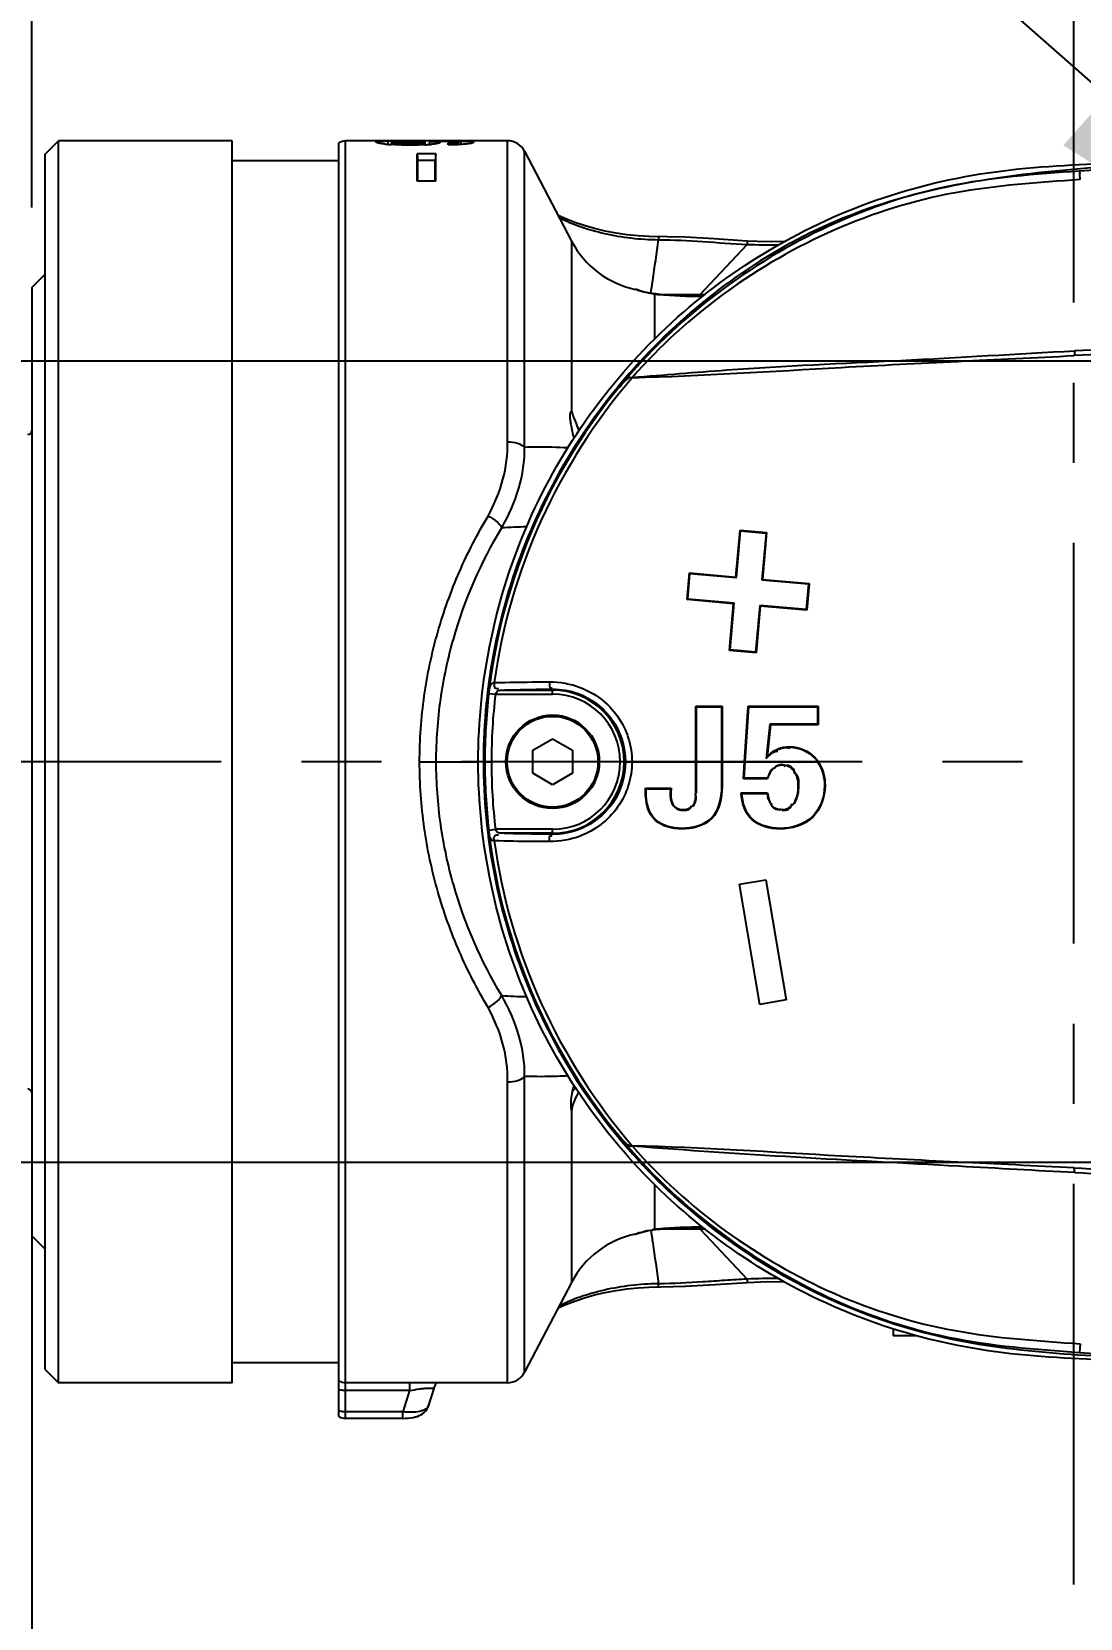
# Model space of a CAD drawing. Header units: millimetres. Extents: x 4086 to 8300, y 123 to 1549.
# Drawn here: x 6855.76 to 6875.39, y 824.2 to 853.9 of the extents above; entities that cross this region are included whole.
import ezdxf
from ezdxf import colors
from ezdxf.entities.mleader import LeaderData, LeaderLine
from ezdxf.math import Vec2, Vec3

# ---------------------------------------------------------------- set-up
doc = ezdxf.new("R2010")
doc.units = ezdxf.units.MM
doc.linetypes.add('CENTER', pattern=[0.6, 0.375, -0.075, 0.075, -0.075])
for name, color, linetype in [('中心线', 7, 'Continuous'), ('外形图', 7, 'Continuous'), ('多重引线', 7, 'Continuous'), ('尺寸标注', 7, 'Continuous')]:
    doc.layers.add(name, color=color, linetype=linetype)
doc.styles.add('思源黑', font='SourceHanSansCN-Normal.ttf')
doc.dimstyles.new('尺寸标注_1_4比例', dxfattribs={"dimtxt": 7, "dimasz": 6, "dimexe": 2, "dimexo": 1.5, "dimgap": 1, "dimtad": 1, "dimdec": 1, "dimlfac": 4, "dimdsep": 46, "dimtxsty": '思源黑', "dimcen": 0.09, "dimadec": 0, "dimazin": 0, "dimtp": 0.01, "dimtm": 0.01, "dimtfac": 1, "dimtdec": 1, "dimtofl": 0, "dimtmove": 0, "dimatfit": 3, "dimfxl": 1, "dimtolj": 1, "dimarcsym": 0})

# ---------------------------------------------------------------- blocks, each defined once
blk = doc.blocks.new('*D959')
at = {"layer": 'Defpoints', "color": 0}
for p in [(6855.764, 849.112), (6881.514, 847.737), (6855.764, 808.364)]:
    blk.add_point(p, dxfattribs=at)
at = {"layer": '尺寸标注', "color": 0, "lineweight": -2}
for p, q in [((6855.764, 847.612), (6855.764, 806.364)), ((6881.514, 846.237), (6881.514, 806.364)), ((6875.514, 808.364), (6861.764, 808.364))]:
    blk.add_line(p, q, dxfattribs=at)
at = {"layer": '尺寸标注', "color": 0}
for points in [[(6861.764, 809.364), (6861.764, 807.364), (6855.764, 808.364)], [(6875.514, 807.364), (6875.514, 809.364), (6881.514, 808.364)]]:
    blk.add_solid(points, dxfattribs=at)
at = {"layer": '尺寸标注', "color": 0, "insert": (6868.639, 812.993), "char_height": 7, "attachment_point": 5, "style": '思源黑'}
blk.add_mtext('\\A1;103', dxfattribs=at)
blk = doc.blocks.new('*D960')
at = {"layer": 'Defpoints', "color": 0}
for p in [(6875.264, 879.243), (6875.264, 856.332), (6855.764, 849.112)]:
    blk.add_point(p, dxfattribs=at)
at = {"layer": '尺寸标注', "color": 0, "lineweight": -2}
for p, q in [((6855.764, 850.612), (6855.764, 881.243)), ((6875.264, 857.832), (6875.264, 881.243)), ((6861.764, 879.243), (6869.264, 879.243))]:
    blk.add_line(p, q, dxfattribs=at)
at = {"layer": '尺寸标注', "color": 0}
for points in [[(6861.764, 880.243), (6861.764, 878.243), (6855.764, 879.243)], [(6869.264, 878.243), (6869.264, 880.243), (6875.264, 879.243)]]:
    blk.add_solid(points, dxfattribs=at)
at = {"layer": '尺寸标注', "color": 0, "insert": (6865.514, 883.858), "char_height": 7, "attachment_point": 5, "style": '思源黑'}
blk.add_mtext('\\A1;78', dxfattribs=at)
blk = doc.blocks.new('*D967')
at = {"layer": 'Defpoints', "color": 0}
for p in [(6881.514, 847.737), (6837.173, 832.737), (6881.514, 832.737)]:
    blk.add_point(p, dxfattribs=at)
at = {"layer": '尺寸标注', "color": 0, "lineweight": -2}
for p, q in [((6880.014, 847.737), (6835.173, 847.737)), ((6837.173, 841.737), (6837.173, 838.737)), ((6880.014, 832.737), (6835.173, 832.737))]:
    blk.add_line(p, q, dxfattribs=at)
at = {"layer": '尺寸标注', "color": 0}
for points in [[(6838.173, 841.737), (6836.173, 841.737), (6837.173, 847.737)], [(6836.173, 838.737), (6838.173, 838.737), (6837.173, 832.737)]]:
    blk.add_solid(points, dxfattribs=at)
at = {"layer": '尺寸标注', "color": 0, "insert": (6832.549, 840.237), "char_height": 7, "attachment_point": 5, "rotation": 90, "style": '思源黑'}
blk.add_mtext('\\A1;60', dxfattribs=at)
blk = doc.blocks.new('*D971')
at = {"layer": 'Defpoints', "color": 0}
for p in [(6855.764, 831.362), (6992.764, 628.928), (6855.764, 589.936)]:
    blk.add_point(p, dxfattribs=at)
at = {"layer": '尺寸标注', "color": 0, "lineweight": -2}
for p, q in [((6855.764, 829.862), (6855.764, 587.936)), ((6992.764, 627.428), (6992.764, 587.936)), ((6986.764, 589.936), (6861.764, 589.936))]:
    blk.add_line(p, q, dxfattribs=at)
at = {"layer": '尺寸标注', "color": 0}
for points in [[(6861.764, 590.936), (6861.764, 588.936), (6855.764, 589.936)], [(6986.764, 588.936), (6986.764, 590.936), (6992.764, 589.936)]]:
    blk.add_solid(points, dxfattribs=at)
at = {"layer": '尺寸标注', "color": 0, "insert": (6924.264, 594.551), "char_height": 7, "attachment_point": 5, "style": '思源黑'}
blk.add_mtext('\\A1;548', dxfattribs=at)

msp = doc.modelspace()

# ---------------------------------------------------------------- linework, layer by layer
at = {"layer": '中心线', "linetype": 'CENTER', "ltscale": 20}
for p, q in [((6875.264, 856.3319), (6875.264, 824.6808)), ((7003.311, 840.2368), (6847.114, 840.2368))]:
    msp.add_line(p, q, dxfattribs=at)
at = {"layer": '外形图'}
for p, q in [((6856.014, 851.6118), (6856.264, 851.8618)), ((6856.264, 828.6118), (6856.264, 851.8618)), ((6859.514, 851.8618), (6856.264, 851.8618)), ((6859.514, 828.6118), (6859.514, 851.8618)), ((6861.639, 827.9442), (6861.639, 851.8618)), ((6864.6698, 851.8618), (6861.639, 851.8618)), ((6862.2087, 851.8365), (6862.2088, 851.8368)), ((6862.4242, 851.8582), (6862.4275, 851.7952)), ((6862.4964, 851.8368), (6862.4923, 851.7904)), ((6863.0301, 851.8611), (6863.0301, 851.8464)), ((6863.1203, 851.836), (6863.1246, 851.7873)), ((6863.4018, 851.828), (6863.4018, 851.8277)), ((6863.4847, 851.8606), (6863.4844, 851.8488)), ((6863.7516, 851.835), (6863.7556, 851.7895)), ((6863.7989, 851.8577), (6863.7954, 851.7916)), ((6863.9765, 851.8505), (6863.9734, 851.8106)), ((6864.0331, 851.8338), (6864.033, 851.8334)), ((6864.6698, 846.228), (6864.6698, 851.8618)), ((6856.014, 828.8618), (6856.014, 851.6118)), ((6861.514, 827.9777), (6861.514, 851.824)), ((6862.5903, 851.8247), (6862.5883, 851.7853)), ((6862.8254, 851.8191), (6862.8254, 851.7804)), ((6862.979, 851.1039), (6862.979, 851.6158)), ((6863.329, 851.6158), (6862.979, 851.6158)), ((6862.979, 851.6158), (6862.99, 851.4912)), ((6863.0399, 851.8243), (6863.042, 851.7837)), ((6863.329, 851.6158), (6863.3181, 851.4912)), ((6863.329, 851.1039), (6863.329, 851.6158)), ((6863.5615, 851.7842), (6863.5615, 851.8214)), ((6863.5615, 851.8214), (6863.5647, 851.7845)), ((6863.7077, 851.8259), (6863.7099, 851.7875)), ((6864.9905, 846.1277), (6864.9905, 851.6675)), ((6864.9905, 851.6675), (6865.8685, 849.9845)), ((6861.514, 851.4868), (6859.514, 851.4868)), ((6862.99, 851.1039), (6862.99, 851.4912)), ((6863.3181, 851.4912), (6862.99, 851.4912)), ((6863.3181, 851.1039), (6863.3181, 851.4912)), ((6863.329, 851.1039), (6862.979, 851.1039)), ((6865.8685, 849.9845), (6865.8685, 846.7926)), ((6868.2741, 848.9868), (6869.1549, 849.9228)), ((6869.1571, 849.9835), (6869.1549, 849.9228)), ((6855.764, 849.1119), (6856.014, 849.3618)), ((6855.764, 849.1118), (6855.764, 831.3619)), ((6867.0906, 849.0713), (6867.0671, 849.0799)), ((6867.1005, 849.0678), (6867.0987, 849.0684)), ((6867.104, 849.0694), (6867.1008, 849.0705)), ((6867.1194, 849.0641), (6867.104, 849.0694)), ((6867.1487, 849.0546), (6867.1194, 849.0641)), ((6867.1883, 849.0428), (6867.1487, 849.0546)), ((6867.243, 849.0282), (6867.1883, 849.0428)), ((6867.3064, 849.0141), (6867.243, 849.0282)), ((6867.3774, 849.0018), (6867.3059, 849.0143)), ((6867.4447, 848.9935), (6867.3773, 849.0018)), ((6867.4447, 848.9935), (6867.3774, 849.0018)), ((6867.4201, 848.9933), (6867.4447, 848.9935)), ((6867.4201, 848.9933), (6867.4201, 848.1489)), ((6867.5307, 848.9855), (6867.4447, 848.9935)), ((6867.5159, 848.9868), (6868.3677, 848.9868)), ((6868.264, 848.9531), (6868.264, 848.9868)), ((6875.2931, 847.9291), (6875.2746, 847.8398)), ((6868.9462, 843.6951), (6869.0228, 844.5701)), ((6868.9562, 843.6833), (6869.0328, 844.5583)), ((6869.0228, 844.5701), (6869.0328, 844.5583)), ((6869.0228, 844.5701), (6869.5209, 844.5266)), ((6869.0328, 844.5583), (6869.509, 844.5166)), ((6869.509, 844.5166), (6869.4325, 843.6416)), ((6869.5209, 844.5266), (6869.4443, 843.6516)), ((6869.5209, 844.5266), (6869.509, 844.5166)), ((6868.0308, 843.2714), (6868.0746, 843.7714)), ((6868.0427, 843.2814), (6868.0845, 843.7596)), ((6868.0746, 843.7714), (6868.0845, 843.7596)), ((6868.0746, 843.7714), (6868.9462, 843.6951)), ((6868.0845, 843.7596), (6868.9562, 843.6833)), ((6868.9462, 843.6951), (6868.9562, 843.6833)), ((6869.4443, 843.6516), (6869.4325, 843.6416)), ((6869.4325, 843.6416), (6870.3042, 843.5654)), ((6869.4443, 843.6516), (6870.316, 843.5753)), ((6870.3042, 843.5654), (6870.2623, 843.0872)), ((6870.316, 843.5753), (6870.2723, 843.0753)), ((6870.316, 843.5753), (6870.3042, 843.5654)), ((6868.0308, 843.2714), (6868.0427, 843.2814)), ((6868.9025, 843.1951), (6868.0308, 843.2714)), ((6868.9144, 843.2051), (6868.0427, 843.2814)), ((6868.8259, 842.3201), (6868.9025, 843.1951)), ((6868.8378, 842.3301), (6868.9144, 843.2051)), ((6868.9025, 843.1951), (6868.9144, 843.2051)), ((6869.3906, 843.1635), (6869.3141, 842.2885)), ((6869.4006, 843.1516), (6869.324, 842.2766)), ((6869.4006, 843.1516), (6869.3906, 843.1635)), ((6870.2623, 843.0872), (6869.3906, 843.1635)), ((6870.2723, 843.0753), (6869.4006, 843.1516)), ((6870.2723, 843.0753), (6870.2623, 843.0872)), ((6868.8259, 842.3201), (6868.8378, 842.3301)), ((6869.3141, 842.2885), (6868.8378, 842.3301)), ((6869.324, 842.2766), (6868.8259, 842.3201)), ((6869.324, 842.2766), (6869.3141, 842.2885)), ((6864.32, 841.5164), (6864.4435, 841.5019)), ((6864.4435, 841.5019), (6865.514, 841.5019)), ((6864.525, 841.5769), (6865.514, 841.5769)), ((6865.514, 841.5019), (6865.514, 841.5958)), ((6868.1973, 841.2766), (6868.2083, 841.2656)), ((6868.1973, 841.2766), (6868.6862, 841.2766)), ((6868.1973, 840.2368), (6868.1973, 841.2766)), ((6868.2083, 841.2656), (6868.6752, 841.2656)), ((6868.2083, 840.2368), (6868.2083, 841.2656)), ((6868.6862, 841.2766), (6868.6752, 841.2656)), ((6868.6752, 841.2656), (6868.6753, 840.2368)), ((6868.6862, 841.2766), (6868.6862, 840.2368)), ((6869.1083, 840.2368), (6869.1766, 841.2766)), ((6869.1192, 840.2368), (6869.1869, 841.2656)), ((6869.1766, 841.2766), (6869.1869, 841.2656)), ((6869.1766, 841.2766), (6870.4865, 841.2766)), ((6869.1869, 841.2656), (6870.4756, 841.2656)), ((6870.4865, 841.2766), (6870.4756, 841.2656)), ((6870.4756, 841.2656), (6870.4756, 840.9397)), ((6870.4865, 841.2766), (6870.4865, 840.9287)), ((6869.5804, 840.9397), (6869.515, 840.2978)), ((6869.5903, 840.9287), (6869.5292, 840.3286)), ((6869.5903, 840.9287), (6869.5804, 840.9397)), ((6870.4756, 840.9396), (6869.5804, 840.9397)), ((6870.4865, 840.9287), (6869.5903, 840.9287)), ((6870.4865, 840.9287), (6870.4756, 840.9397)), ((6865.1416, 840.4518), (6865.514, 840.6668)), ((6865.514, 840.6668), (6865.8864, 840.4518)), ((6865.1416, 840.0218), (6865.1416, 840.4518)), ((6865.8864, 840.4518), (6865.8864, 840.0218)), ((6869.7233, 840.4731), (6869.7279, 840.4631)), ((6869.96, 840.5182), (6869.96, 840.5073)), ((6870.4281, 840.311), (6870.42, 840.3037)), ((6863.0251, 840.2371), (6863.3361, 840.2366)), ((6863.3362, 840.2368), (6864.1217, 840.2368)), ((6864.2449, 840.2368), (6864.2422, 840.2368)), ((6864.2449, 840.2368), (6864.3693, 840.2368)), ((6865.514, 839.8068), (6865.1416, 840.0218)), ((6865.8864, 840.0218), (6865.514, 839.8068)), ((6866.8789, 840.2368), (6868.2083, 840.2368)), ((6868.1973, 839.6455), (6868.1973, 840.2368)), ((6868.2082, 839.6455), (6868.2083, 840.2368)), ((6868.2083, 840.2368), (6868.6753, 840.2368)), ((6868.6753, 840.2368), (6869.1083, 840.2368)), ((6868.6753, 840.2368), (6868.6753, 839.774)), ((6868.6862, 840.2368), (6868.6862, 839.774)), ((6869.0873, 839.9181), (6869.1083, 840.2368)), ((6869.099, 839.9291), (6869.1192, 840.2368)), ((6869.1192, 840.2368), (6870.4734, 840.2368)), ((6869.6482, 840.1108), (6869.6405, 840.1186)), ((6869.8222, 840.1719), (6869.8222, 840.1829)), ((6870.0312, 840.0663), (6870.0399, 840.073)), ((6867.2541, 839.6721), (6867.2541, 839.7426)), ((6867.2541, 839.7426), (6867.265, 839.7317)), ((6867.2541, 839.7426), (6867.732, 839.7426)), ((6867.2541, 839.6721), (6867.265, 839.6721)), ((6867.265, 839.6721), (6867.265, 839.7317)), ((6867.265, 839.7317), (6867.7206, 839.7317)), ((6867.7206, 839.7317), (6867.718, 839.6631)), ((6867.7288, 839.6627), (6867.718, 839.6631)), ((6867.732, 839.7426), (6867.7206, 839.7317)), ((6867.732, 839.7426), (6867.7288, 839.6627)), ((6868.6862, 839.774), (6868.6753, 839.774)), ((6869.045, 839.6549), (6869.5401, 839.6549)), ((6869.045, 839.6549), (6869.0563, 839.6439)), ((6869.0873, 839.9181), (6869.099, 839.9291)), ((6869.5354, 839.9181), (6869.0873, 839.9181)), ((6869.528, 839.9291), (6869.099, 839.9291)), ((6869.5354, 839.9181), (6869.528, 839.9291)), ((6869.5401, 839.6549), (6869.5304, 839.6439)), ((6870.1136, 839.7896), (6870.1245, 839.7896)), ((6870.615, 839.7896), (6870.604, 839.7896)), ((6868.1373, 839.4124), (6868.1456, 839.4054)), ((6868.1973, 839.6455), (6868.2082, 839.6455)), ((6869.0563, 839.6439), (6869.5304, 839.6439)), ((6869.62, 839.4167), (6869.6115, 839.4098)), ((6870.03, 839.461), (6870.039, 839.4547)), ((6867.4374, 839.1394), (6867.4447, 839.1476)), ((6867.9404, 839.3415), (6867.9404, 839.3306)), ((6868.4923, 839.1719), (6868.4845, 839.1796)), ((6869.2487, 839.1519), (6869.256, 839.1601)), ((6869.8096, 839.3415), (6869.8096, 839.3305)), ((6870.3831, 839.2005), (6870.3755, 839.2083)), ((6864.32, 838.9573), (6864.4435, 838.9718)), ((6865.514, 838.9718), (6864.4435, 838.9718)), ((6865.514, 838.8968), (6864.5251, 838.8968)), ((6865.514, 838.8779), (6865.514, 838.9718)), ((6867.9278, 838.978), (6867.9278, 838.9889)), ((6869.7736, 838.978), (6869.7736, 838.9889)), ((6869.0099, 837.942), (6869.5027, 838.0266)), ((6869.0099, 837.942), (6869.0225, 837.9331)), ((6869.3959, 835.692), (6869.0099, 837.942)), ((6869.5027, 838.0266), (6869.4937, 838.0139)), ((6869.5027, 838.0266), (6869.8887, 835.7766)), ((6869.8887, 835.7766), (6869.3959, 835.692)), ((6869.3959, 835.692), (6869.4048, 835.7046)), ((6869.8887, 835.7766), (6869.8761, 835.7855)), ((6864.9905, 828.8062), (6864.9905, 834.346)), ((6864.6698, 828.6118), (6864.6698, 834.2457)), ((6865.8685, 833.6808), (6865.8685, 830.4892)), ((6875.293, 832.5447), (6875.2746, 832.6339)), ((6867.4201, 832.325), (6867.4201, 831.4804)), ((6855.764, 831.3618), (6856.014, 831.1118)), ((6867.0986, 831.4052), (6867.1006, 831.406)), ((6867.1007, 831.4032), (6867.104, 831.4043)), ((6867.1007, 831.4032), (6867.1029, 831.404)), ((6867.1029, 831.404), (6867.1196, 831.4096)), ((6867.1196, 831.4096), (6867.1488, 831.4191)), ((6867.1461, 831.4183), (6867.1883, 831.4309)), ((6867.1883, 831.4309), (6867.2419, 831.4451)), ((6867.3771, 831.4718), (6867.4447, 831.4802)), ((6867.4201, 831.4804), (6867.4447, 831.4802)), ((6868.3675, 831.4868), (6867.5158, 831.4868)), ((6868.264, 831.5206), (6868.264, 831.4868)), ((6868.2741, 831.4868), (6869.1549, 830.5509)), ((6865.8685, 830.4892), (6864.9905, 828.8062)), ((6871.889, 829.619), (6871.889, 829.4868)), ((6872.3349, 829.4868), (6871.889, 829.4868)), ((6875.391, 829.3398), (6875.3796, 829.1796)), ((6861.514, 828.9868), (6859.514, 828.9868)), ((6856.014, 828.8618), (6856.264, 828.6118)), ((6859.514, 828.6118), (6856.264, 828.6118)), ((6864.6698, 828.6118), (6861.639, 828.6118)), ((6862.8382, 828.4631), (6861.639, 828.4631)), ((6862.8382, 828.4631), (6862.7103, 828.0654)), ((6862.8382, 828.6118), (6862.8382, 828.4631)), ((6863.294, 828.5048), (6863.1878, 828.1744)), ((6862.7103, 828.0654), (6861.639, 828.0654)), ((6862.7103, 827.9442), (6861.639, 827.9442)), ((6862.7103, 827.9442), (6862.7103, 828.0654))]:
    msp.add_line(p, q, dxfattribs=at)
for points in [[(6867.9996, 850.0557), (6867.3151, 850.0714), (6867.1141, 850.0833), (6866.9089, 850.1039), (6866.7026, 850.1336), (6866.4984, 850.1724), (6866.2993, 850.2197), (6866.1081, 850.2743), (6865.9282, 850.3348), (6865.7626, 850.3992), (6865.6189, 850.4629)], [(6869.1571, 849.9836), (6868.5383, 850.0248), (6867.9996, 850.0557)], [(6869.8515, 849.9745), (6869.5368, 849.9698), (6869.1571, 849.9835)], [(6868.3254, 848.9531), (6868.2066, 848.9531), (6868.0865, 848.9548), (6867.9678, 848.9582), (6867.8517, 848.9632), (6867.7393, 848.9696), (6867.632, 848.9771), (6867.5307, 848.9855)], [(6870.42, 840.3037), (6870.4389, 840.2819), (6870.4567, 840.2596), (6870.4734, 840.2369)], [(6867.2408, 831.4449), (6867.3053, 831.4593), (6867.3771, 831.4718)], [(6867.4447, 831.4802), (6867.5299, 831.4882), (6867.631, 831.4965), (6867.7382, 831.504), (6867.8504, 831.5104), (6867.9665, 831.5154), (6868.0854, 831.5189), (6868.2058, 831.5206), (6868.3254, 831.5206)], [(6867.3161, 830.4024), (6867.9976, 830.4179), (6868.5597, 830.4504), (6869.1636, 830.4905)], [(6869.1636, 830.4905), (6869.5379, 830.504), (6869.8514, 830.4991)], [(6865.6189, 830.0108), (6865.763, 830.0747), (6865.9287, 830.139), (6866.1087, 830.1995), (6866.2999, 830.2542), (6866.4992, 830.3014), (6866.7035, 830.3402), (6866.9098, 830.3699), (6867.1151, 830.3905), (6867.3161, 830.4024)], [(6863.294, 828.5048), (6863.3086, 828.544), (6863.3311, 828.5892), (6863.3456, 828.6118)], [(6862.7103, 827.9442), (6862.7563, 827.9451), (6862.8087, 827.9482), (6862.8579, 827.9536), (6862.9036, 827.961), (6862.9454, 827.9705), (6862.9834, 827.9819), (6863.018, 827.9953), (6863.0496, 828.011), (6863.0802, 828.0303), (6863.111, 828.0552), (6863.1397, 828.0857), (6863.1636, 828.1204), (6863.1814, 828.1567), (6863.1878, 828.1744)]]:
    msp.add_lwpolyline(points, dxfattribs=at)
for radius in [0.875, 0.85]:
    msp.add_circle((6865.514, 840.2368), radius, dxfattribs=at)
for centre, radius, start, end in [((6861.639, 851.6075), 0.25, 90, 120), ((6863.0529, 688.6815), 163.1797, 89.848416, 90.008012), ((6859.0222, 853.0131), 4.3585, 343.73805, 344.52528), ((6864.6698, 851.5001), 0.3617, 27.55281, 90), ((6862.707, 855.0854), 3.302, 264.36872, 266.26901), ((6862.9513, 855.0726), 3.2899, 273.02413, 274.45306), ((6862.9931, 854.5306), 2.7463, 274.46046, 275.2539), ((6867.4201, 850.794), 1.75, 207.55281, 258.3631), ((6867.0166, 848.8351), 0.25, 70.33302, 78.3631), ((6867.6362, 850.5957), 1.6192, 250.30637, 250.61002), ((6867.6297, 850.5779), 1.6001, 250.68932, 251.69285), ((6867.6184, 850.5438), 1.5642, 251.69276, 252.12001), ((6867.5824, 850.3876), 1.4037, 262.10413, 263.36049), ((6868.2713, 857.3532), 8.4031, 264.18564, 264.3471), ((6868.2782, 857.4224), 8.4727, 264.3472, 264.63806), ((6868.2643, 857.2378), 8.2875, 264.61462, 270.4004), ((6924.5552, -114.6723), 963.7729, 92.6444323, 92.9309813), ((6924.425, -117.3216), 966.4992, 92.6271786, 92.9138817), ((6875.2647, 840.2362), 11.0225, 141.17014, 179.99675), ((6855.689, 846.4368), 0.075, 270, 0), ((6865.2177, 834.5831), 10.0527, 91.08379, 93.74562), ((6875.2348, 840.2343), 10.9899, 173.30032, 179.98648), ((6875.2173, 840.2347), 10.848, 173.29167, 179.98849), ((6865.514, 840.2368), 1.34, 270, 90), ((6865.514, 840.2368), 1.265, 270, 90), ((6871.7552, 839.2881), 2.4572, 154.94696, 155.73691), ((6869.9009, 839.8341), 0.7109, 34.51073, 42.1341), ((6875.2647, 840.2375), 11.0225, 180.00326, 218.82974), ((6875.2354, 840.2395), 10.9905, 180.01364, 186.69945), ((6875.2178, 840.239), 10.8485, 180.01163, 186.70812), ((6865.2131, 845.7817), 9.9437, 266.23979, 268.93081), ((6855.689, 834.0368), 0.075, 0, 90), ((6872.2376, 832.6643), 6.507, 166.49196, 167.58275), ((6924.5505, 1795.055), 963.6817, 267.0690176, 267.3555938), ((6924.425, 1797.795), 966.4989, 267.0861175, 267.3728207), ((6867.4201, 829.6797), 1.75, 101.6369, 152.44719), ((6867.0166, 831.6386), 0.25, 281.6369, 289.65978), ((6867.623, 829.9154), 1.5795, 108.30123, 109.31268), ((6867.6185, 829.9295), 1.5646, 107.87852, 108.30608), ((6867.5822, 830.0877), 1.4021, 96.63945, 97.89746), ((6868.2699, 823.134), 8.3896, 95.65241, 95.81418), ((6868.2776, 823.0563), 8.4677, 95.36133, 95.6523), ((6868.2658, 823.1997), 8.3237, 89.6128, 95.37287), ((6864.6698, 828.9736), 0.3617, 270, 332.44719), ((6861.639, 828.8662), 0.25, 240, 270)]:
    msp.add_arc(centre, radius, start, end, dxfattribs=at)
for points, knots in [([(6926.4993, 853.0787), (6923.6433, 853.049), (6917.9316, 852.9758), (6909.3647, 852.8113), (6900.7996, 852.5765), (6893.6639, 852.3156), (6887.958, 852.0496), (6883.6784, 851.8418), (6880.1169, 851.6071), (6877.2634, 851.4537), (6874.4211, 851.3034), (6870.8349, 850.7117), (6867.2162, 848.1919), (6864.79, 844.5574), (6863.9368, 840.2561), (6864.7767, 835.9575), (6867.1823, 832.2965), (6870.2082, 830.2357), (6872.9434, 829.3663), (6875.0827, 829.1284), (6877.2233, 829.0512), (6879.3619, 828.9034), (6881.499, 828.7635), (6884.3506, 828.6066), (6887.9161, 828.4238), (6893.6224, 828.1611), (6900.7579, 827.898), (6909.3231, 827.6634), (6917.8899, 827.4986), (6923.6017, 827.4252), (6926.4577, 827.3954)], [0, 0, 0, 0, 0.0625338, 0.1250675, 0.1876012, 0.2501348, 0.2814019, 0.3126679, 0.3439382, 0.3595646, 0.3751969, 0.4064019, 0.4376042, 0.4687717, 0.4999496, 0.5311281, 0.5623056, 0.5934882, 0.6091533, 0.6247704, 0.6404361, 0.6560705, 0.6716955, 0.6873296, 0.7185989, 0.7498649, 0.8123988, 0.8749325, 0.9374662, 1, 1, 1, 1]), ([(6862.2088, 851.8368), (6862.2088, 851.8415), (6862.231, 851.8487), (6862.2658, 851.852), (6862.3371, 851.8566), (6862.3915, 851.8576), (6862.4242, 851.8582)], [0, 0, 0, 0, 0.0636249, 0.2394787, 0.5515984, 1, 1, 1, 1]), ([(6862.383, 851.7993), (6862.3573, 851.8018), (6862.3131, 851.8069), (6862.2584, 851.8159), (6862.2263, 851.8241), (6862.2123, 851.8309), (6862.2089, 851.8348), (6862.2088, 851.8365)], [0, 0, 0, 0, 0.4284638, 0.7384789, 0.9231886, 0.9719736, 1, 1, 1, 1]), ([(6862.4242, 851.8582), (6862.5124, 851.8599), (6862.7144, 851.8609), (6862.9164, 851.8611), (6863.0301, 851.8611)], [0, 0, 0, 0, 0.436772, 1, 1, 1, 1]), ([(6862.5863, 851.8466), (6862.5735, 851.8461), (6862.5511, 851.8451), (6862.5233, 851.8432), (6862.5061, 851.841), (6862.4987, 851.839), (6862.4964, 851.8375), (6862.4964, 851.8368)], [0, 0, 0, 0, 0.4207322, 0.7344982, 0.9262307, 0.9757772, 1, 1, 1, 1]), ([(6862.4964, 851.8367), (6862.4964, 851.8359), (6862.4992, 851.8342), (6862.5039, 851.833), (6862.5123, 851.8313), (6862.5287, 851.8292), (6862.5551, 851.8268), (6862.5777, 851.8254), (6862.5903, 851.8247)], [0, 0, 0, 0, 0.0256739, 0.0813679, 0.1690623, 0.2875858, 0.6031164, 1, 1, 1, 1]), ([(6862.8108, 851.8498), (6862.7908, 851.8498), (6862.716, 851.8496), (6862.6411, 851.8487), (6862.5863, 851.8466)], [0, 0, 0, 0, 0.2668188, 1, 1, 1, 1]), ([(6863.0353, 851.8464), (6863.0186, 851.8471), (6862.9438, 851.8494), (6862.8689, 851.8498), (6862.8108, 851.8498)], [0, 0, 0, 0, 0.2236546, 1, 1, 1, 1]), ([(6863.1203, 851.8361), (6863.1202, 851.8369), (6863.1179, 851.8385), (6863.1105, 851.8405), (6863.0939, 851.8428), (6863.0677, 851.8448), (6863.047, 851.8459), (6863.0353, 851.8464)], [0, 0, 0, 0, 0.027125, 0.0813639, 0.2812552, 0.5938924, 1, 1, 1, 1]), ([(6863.0399, 851.8243), (6863.0516, 851.825), (6863.0713, 851.8264), (6863.098, 851.8291), (6863.111, 851.8317), (6863.1203, 851.8341), (6863.1203, 851.836)], [0, 0, 0, 0, 0.4281922, 0.7418719, 0.9299121, 1, 1, 1, 1]), ([(6863.6127, 851.8464), (6863.5821, 851.8473), (6863.4521, 851.8498), (6863.3221, 851.8502), (6863.2227, 851.8502)], [0, 0, 0, 0, 0.2351855, 1, 1, 1, 1]), ([(6863.2227, 851.8502), (6863.249, 851.8494), (6863.2938, 851.8479), (6863.3527, 851.8429), (6863.3828, 851.8393), (6863.4018, 851.8322), (6863.4018, 851.828)], [0, 0, 0, 0, 0.4330426, 0.7481572, 0.9314018, 1, 1, 1, 1]), ([(6863.4018, 851.8277), (6863.4017, 851.8261), (6863.3985, 851.8225), (6863.3855, 851.8165), (6863.3563, 851.8096), (6863.3071, 851.8021), (6863.2675, 851.7979), (6863.2446, 851.7958)], [0, 0, 0, 0, 0.0288619, 0.0790888, 0.2664025, 0.5759107, 1, 1, 1, 1]), ([(6863.4847, 851.8606), (6863.5147, 851.8605), (6863.6194, 851.86), (6863.7241, 851.8593), (6863.7989, 851.8577)], [0, 0, 0, 0, 0.28639, 1, 1, 1, 1]), ([(6863.7516, 851.8351), (6863.7515, 851.8362), (6863.7469, 851.8378), (6863.74, 851.8393), (6863.7271, 851.8408), (6863.7105, 851.8422), (6863.69, 851.8435), (6863.657, 851.845), (6863.6309, 851.8459), (6863.6127, 851.8464)], [0, 0, 0, 0, 0.0240254, 0.0802522, 0.1704955, 0.291919, 0.4401112, 0.6098726, 1, 1, 1, 1]), ([(6863.7077, 851.8259), (6863.7191, 851.8267), (6863.7337, 851.8281), (6863.7478, 851.8312), (6863.7516, 851.8339), (6863.7516, 851.835)], [0, 0, 0, 0, 0.7503287, 0.9244647, 1, 1, 1, 1]), ([(6863.7989, 851.8577), (6863.8176, 851.8574), (6863.8768, 851.8559), (6863.9362, 851.8541), (6863.9765, 851.8505)], [0, 0, 0, 0, 0.3158584, 1, 1, 1, 1]), ([(6864.0331, 851.8334), (6864.0328, 851.8302), (6864.023, 851.8231), (6864.0021, 851.8165), (6863.9627, 851.8079), (6863.9308, 851.8037), (6863.9112, 851.8014)], [0, 0, 0, 0, 0.0747563, 0.2409403, 0.5384404, 1, 1, 1, 1]), ([(6863.9765, 851.8505), (6863.9858, 851.8497), (6864.0014, 851.8478), (6864.0194, 851.8446), (6864.0331, 851.8388), (6864.0331, 851.8338)], [0, 0, 0, 0, 0.4598386, 0.7494669, 1, 1, 1, 1]), ([(6862.8376, 851.7804), (6862.8072, 851.7804), (6862.692, 851.7811), (6862.5768, 851.7848), (6862.4922, 851.7903)], [0, 0, 0, 0, 0.2638217, 1, 1, 1, 1]), ([(6862.5903, 851.8247), (6862.609, 851.8236), (6862.6873, 851.82), (6862.7657, 851.8191), (6862.8254, 851.8191)], [0, 0, 0, 0, 0.2391816, 1, 1, 1, 1]), ([(6862.8254, 851.8191), (6862.8451, 851.8191), (6862.9167, 851.8194), (6862.9882, 851.821), (6863.0399, 851.8243)], [0, 0, 0, 0, 0.2761865, 1, 1, 1, 1]), ([(6863.1248, 851.7872), (6863.1014, 851.786), (6863.0057, 851.7817), (6862.9099, 851.7804), (6862.8376, 851.7804)], [0, 0, 0, 0, 0.2454027, 1, 1, 1, 1]), ([(6863.5615, 851.8214), (6863.5755, 851.8216), (6863.6242, 851.8225), (6863.673, 851.8236), (6863.7077, 851.8259)], [0, 0, 0, 0, 0.2872348, 1, 1, 1, 1]), ([(6863.7559, 851.7894), (6863.7405, 851.7887), (6863.6757, 851.786), (6863.6109, 851.7847), (6863.5615, 851.7842)], [0, 0, 0, 0, 0.2379102, 1, 1, 1, 1]), ([(6863.9112, 851.8014), (6863.9, 851.8001), (6863.8483, 851.7947), (6863.7965, 851.7914), (6863.7559, 851.7894)], [0, 0, 0, 0, 0.2180908, 1, 1, 1, 1]), ([(6864.1217, 840.2368), (6864.1217, 841.7676), (6864.7715, 844.8669), (6867.5251, 848.6972), (6870.9287, 850.7087), (6873.936, 851.3714), (6875.4679, 851.4189), (6876.2265, 851.4586)], [0, 0, 0, 0, 0.2500718, 0.5001357, 0.7501992, 0.875907, 1, 1, 1, 1]), ([(6875.3792, 851.2941), (6874.5528, 851.2369), (6872.8894, 851.1114), (6869.7426, 850.0201), (6867.7102, 848.4301), (6866.6781, 847.1474)], [0, 0, 0, 0, 0.2507635, 0.5015994, 1, 1, 1, 1]), ([(6875.391, 851.1339), (6875.3895, 851.1543), (6875.3862, 851.2004), (6875.383, 851.2365), (6875.3806, 851.2793), (6875.3823, 851.2564), (6875.3829, 851.2492)], [0, 0, 0, 0, 0.386711, 0.8198, 0.8640631, 1, 1, 1, 1]), ([(6875.3917, 851.134), (6874.6078, 851.0778), (6873.031, 850.9801), (6870.016, 850.0435), (6868.0378, 848.6065), (6867.0085, 847.4315)], [0, 0, 0, 0, 0.2508028, 0.5015206, 1, 1, 1, 1]), ([(6865.6387, 850.4213), (6865.7666, 850.3586), (6866.0445, 850.245), (6866.4939, 850.1163), (6866.9851, 850.0324), (6867.3254, 850.0118), (6867.4984, 850.0099)], [0, 0, 0, 0, 0.2225737, 0.4681579, 0.7294941, 1, 1, 1, 1]), ([(6867.4971, 850.0671), (6867.4974, 850.0671), (6867.4973, 850.0652), (6867.4978, 850.0631), (6867.4978, 850.0582), (6867.4981, 850.0487), (6867.4983, 850.0322), (6867.4984, 850.0181), (6867.4984, 850.0099)], [0, 0, 0, 0, 0.0166534, 0.064827, 0.1446442, 0.2557433, 0.5695153, 1, 1, 1, 1]), ([(6867.3521, 849.0051), (6867.3648, 849.0853), (6867.4155, 849.42), (6867.462, 849.7552), (6867.4984, 850.0099)], [0, 0, 0, 0, 0.2399282, 1, 1, 1, 1]), ([(6867.4984, 850.0099), (6867.7748, 850.0071), (6868.3274, 849.9797), (6868.8787, 849.935), (6869.1549, 849.9228)], [0, 0, 0, 0, 0.4999757, 1, 1, 1, 1]), ([(6867.3895, 848.9972), (6867.3628, 849.0009), (6867.2779, 849.0152), (6867.1944, 849.037), (6867.1381, 849.0551)], [0, 0, 0, 0, 0.3129427, 1, 1, 1, 1]), ([(6867.0059, 847.4268), (6868.3134, 847.4622), (6871.0681, 847.6399), (6873.8247, 847.7666), (6875.2746, 847.8398)], [0, 0, 0, 0, 0.473947, 1, 1, 1, 1]), ([(6867.0085, 847.4315), (6867.5975, 847.4792), (6869.269, 847.6241), (6872.0339, 847.7388), (6874.2054, 847.8733), (6875.293, 847.929)], [0, 0, 0, 0, 0.2135966, 0.6063525, 1, 1, 1, 1]), ([(6867.0059, 847.4268), (6866.3208, 846.6246), (6865.1592, 844.8247), (6864.5651, 842.7633), (6864.4214, 841.7173)], [0, 0, 0, 0, 0.4997741, 1, 1, 1, 1]), ([(6867.0059, 847.4268), (6866.9551, 847.4513), (6866.8142, 847.3105), (6866.7349, 847.2169), (6866.6782, 847.1476)], [0, 0, 0, 0, 0.386448, 1, 1, 1, 1]), ([(6865.8684, 846.7929), (6865.8619, 846.792), (6865.8482, 846.782), (6865.8404, 846.7574), (6865.837, 846.728), (6865.837, 846.684), (6865.8425, 846.6271), (6865.8565, 846.5358), (6865.8794, 846.4231), (6865.9, 846.3337), (6865.9106, 846.2895)], [0, 0, 0, 0, 0.0379298, 0.0868939, 0.14491, 0.2077973, 0.3393907, 0.4730255, 0.7386667, 1, 1, 1, 1]), ([(6865.8685, 846.793), (6865.8891, 846.7328), (6865.9332, 846.6134), (6865.983, 846.4964), (6866.0073, 846.4377)], [0, 0, 0, 0, 0.5003824, 1, 1, 1, 1]), ([(6864.3057, 844.8366), (6864.4247, 845.0535), (6864.6129, 845.5041), (6864.6788, 845.9919), (6864.6698, 846.228)], [0, 0, 0, 0, 0.5116165, 1, 1, 1, 1]), ([(6864.6698, 846.228), (6864.7329, 846.228), (6864.8466, 846.2136), (6864.9544, 846.1634), (6864.9905, 846.1278)], [0, 0, 0, 0, 0.5548776, 1, 1, 1, 1]), ([(6864.561, 844.6143), (6864.6963, 844.8486), (6864.9126, 845.3372), (6864.9945, 845.8692), (6864.9905, 846.1277)], [0, 0, 0, 0, 0.5113433, 1, 1, 1, 1]), ([(6864.9905, 846.1277), (6865.0587, 846.1299), (6865.3288, 846.1356), (6865.5992, 846.1301), (6865.8007, 846.1185)], [0, 0, 0, 0, 0.2527514, 1, 1, 1, 1]), ([(6863.0251, 840.2368), (6863.0252, 840.6484), (6863.083, 841.4683), (6863.3374, 842.6638), (6863.7433, 843.7947), (6864.1059, 844.5004), (6864.3057, 844.8366)], [0, 0, 0, 0, 0.2556634, 0.5086472, 0.7570379, 1, 1, 1, 1]), ([(6864.3057, 844.8366), (6864.3651, 844.8083), (6864.4456, 844.7576), (6864.527, 844.6765), (6864.5541, 844.6344), (6864.561, 844.6143)], [0, 0, 0, 0, 0.5729299, 0.8152122, 1, 1, 1, 1]), ([(6863.3362, 840.2368), (6863.3362, 840.4331), (6863.3509, 840.8252), (6863.4326, 841.6012), (6863.7137, 842.9097), (6864.1754, 843.9692), (6864.561, 844.6143)], [0, 0, 0, 0, 0.1281847, 0.2560146, 0.5091913, 1, 1, 1, 1]), ([(6864.4214, 841.7173), (6864.4868, 841.7193), (6864.8311, 841.7284), (6865.1756, 841.731), (6865.4546, 841.7319)], [0, 0, 0, 0, 0.1898349, 1, 1, 1, 1]), ([(6865.4546, 841.7319), (6865.4532, 841.6924), (6865.4436, 841.5911), (6865.4966, 841.6231), (6865.5012, 841.6305)], [0, 0, 0, 0, 0.8194951, 1, 1, 1, 1]), ([(6864.32, 841.5164), (6864.3234, 841.5453), (6864.3306, 841.6139), (6864.3735, 841.7217), (6864.4215, 841.7175)], [0, 0, 0, 0, 0.3762299, 1, 1, 1, 1]), ([(6864.4214, 841.7173), (6864.4174, 841.6858), (6864.4064, 841.6188), (6864.4851, 841.5977), (6864.502, 841.6126)], [0, 0, 0, 0, 0.5843407, 1, 1, 1, 1]), ([(6864.525, 841.5769), (6864.5875, 841.579), (6864.9171, 841.5887), (6865.2468, 841.5933), (6865.514, 841.5958)], [0, 0, 0, 0, 0.1894289, 1, 1, 1, 1]), ([(6865.99, 841.5135), (6866.2437, 841.4204), (6866.7069, 841.0673), (6866.8789, 840.5102), (6866.8789, 840.2368)], [0, 0, 0, 0, 0.4971048, 1, 1, 1, 1]), ([(6866.0296, 841.6284), (6866.3057, 841.524), (6866.8123, 841.143), (6867.0011, 840.5345), (6867.0011, 840.2368)], [0, 0, 0, 0, 0.4979135, 1, 1, 1, 1]), ([(6864.3057, 835.6371), (6864.1059, 835.9733), (6863.7433, 836.679), (6863.3374, 837.8099), (6863.083, 839.0054), (6863.0252, 839.8253), (6863.0251, 840.2368)], [0, 0, 0, 0, 0.2429621, 0.4913528, 0.7443366, 1, 1, 1, 1]), ([(6864.561, 835.8594), (6864.1754, 836.5045), (6863.7137, 837.564), (6863.4326, 838.8725), (6863.3509, 839.6485), (6863.3362, 840.0406), (6863.3362, 840.2368)], [0, 0, 0, 0, 0.4908086, 0.7439854, 0.8718153, 1, 1, 1, 1]), ([(6876.2265, 829.0151), (6875.4679, 829.0548), (6873.9361, 829.1022), (6870.9287, 829.765), (6867.5251, 831.7765), (6864.7714, 835.6068), (6864.1218, 838.7061), (6864.1217, 840.2368)], [0, 0, 0, 0, 0.1240932, 0.249801, 0.4998644, 0.7499283, 1, 1, 1, 1]), ([(6866.8789, 840.2368), (6866.8789, 839.9637), (6866.7071, 839.4069), (6866.2444, 839.0537), (6865.9909, 838.9605)], [0, 0, 0, 0, 0.5028686, 1, 1, 1, 1]), ([(6867.0011, 840.2368), (6867.0011, 839.939), (6866.8121, 839.3302), (6866.3051, 838.9493), (6866.0288, 838.8449)], [0, 0, 0, 0, 0.5021132, 1, 1, 1, 1]), ([(6869.1083, 840.2368), (6869.1101, 840.2367), (6869.1137, 840.2363), (6869.1174, 840.2364), (6869.1192, 840.2368)], [0, 0, 0, 0, 0.4976245, 1, 1, 1, 1]), ([(6870.0399, 840.073), (6870.016, 840.1038), (6869.9708, 840.1714), (6869.8757, 840.1712), (6869.8452, 840.1499)], [0, 0, 0, 0, 0.5118625, 1, 1, 1, 1]), ([(6870.1245, 839.7896), (6870.1245, 839.8584), (6870.1314, 839.9696), (6870.0486, 840.0271), (6870.0253, 840.0363)], [0, 0, 0, 0, 0.7328204, 1, 1, 1, 1]), ([(6870.4867, 840.2368), (6870.4852, 840.2358), (6870.4819, 840.2307), (6870.4759, 840.2349), (6870.4734, 840.2369)], [0, 0, 0, 0, 0.3613923, 1, 1, 1, 1]), ([(6867.718, 839.6631), (6867.715, 839.5882), (6867.7148, 839.4282), (6867.8684, 839.3306), (6867.9404, 839.3306)], [0, 0, 0, 0, 0.5102212, 1, 1, 1, 1]), ([(6867.7288, 839.6627), (6867.7258, 839.5844), (6867.7266, 839.4252), (6867.8768, 839.3415), (6867.9404, 839.3415)], [0, 0, 0, 0, 0.5519537, 1, 1, 1, 1]), ([(6867.9404, 839.3306), (6867.9903, 839.3306), (6868.0793, 839.3197), (6868.1075, 839.3915), (6868.1099, 839.41)], [0, 0, 0, 0, 0.7273509, 1, 1, 1, 1]), ([(6869.8096, 839.3305), (6869.851, 839.3305), (6869.9384, 839.3282), (6869.994, 839.4136), (6869.9926, 839.4531)], [0, 0, 0, 0, 0.5114119, 1, 1, 1, 1]), ([(6864.4215, 838.7561), (6864.4088, 838.755), (6864.3234, 838.7756), (6864.3279, 838.8898), (6864.32, 838.9573)], [0, 0, 0, 0, 0.1577553, 1, 1, 1, 1]), ([(6864.4214, 838.7571), (6864.4167, 838.7882), (6864.4052, 838.8564), (6864.4844, 838.8761), (6864.502, 838.8612)], [0, 0, 0, 0, 0.5769281, 1, 1, 1, 1]), ([(6865.514, 838.8779), (6865.4109, 838.8789), (6865.0812, 838.8827), (6864.7515, 838.8892), (6864.5251, 838.8968)], [0, 0, 0, 0, 0.3129203, 1, 1, 1, 1]), ([(6865.4546, 838.7418), (6865.4532, 838.7813), (6865.4436, 838.8825), (6865.4966, 838.8506), (6865.5012, 838.8432)], [0, 0, 0, 0, 0.8194043, 1, 1, 1, 1]), ([(6864.4214, 838.7564), (6864.5651, 837.7104), (6865.1592, 835.649), (6866.3208, 833.8491), (6867.0059, 833.0469)], [0, 0, 0, 0, 0.5002255, 1, 1, 1, 1]), ([(6865.4546, 838.7418), (6865.3472, 838.7421), (6865.0028, 838.7439), (6864.6583, 838.7491), (6864.4214, 838.7564)], [0, 0, 0, 0, 0.3118993, 1, 1, 1, 1]), ([(6864.3057, 835.6371), (6864.3642, 835.6673), (6864.4435, 835.7193), (6864.5251, 835.7994), (6864.5533, 835.84), (6864.561, 835.8594)], [0, 0, 0, 0, 0.5754657, 0.8179711, 1, 1, 1, 1]), ([(6864.9905, 834.346), (6864.9945, 834.6045), (6864.9126, 835.1365), (6864.6963, 835.6251), (6864.561, 835.8594)], [0, 0, 0, 0, 0.4886567, 1, 1, 1, 1]), ([(6864.6698, 834.2457), (6864.6788, 834.4818), (6864.6129, 834.9696), (6864.4247, 835.4202), (6864.3057, 835.6371)], [0, 0, 0, 0, 0.4883835, 1, 1, 1, 1]), ([(6864.6698, 834.2457), (6864.7328, 834.244), (6864.8474, 834.2564), (6864.9552, 834.3089), (6864.9905, 834.3459)], [0, 0, 0, 0, 0.5521473, 1, 1, 1, 1]), ([(6865.8009, 834.3552), (6865.7342, 834.3514), (6865.4642, 834.3393), (6865.1938, 834.3396), (6864.9905, 834.346)], [0, 0, 0, 0, 0.2472357, 1, 1, 1, 1]), ([(6865.8828, 834.0635), (6865.8673, 833.9926), (6865.8507, 833.8649), (6865.8562, 833.7352), (6865.8685, 833.6808)], [0, 0, 0, 0, 0.5655134, 1, 1, 1, 1]), ([(6865.9985, 834.0489), (6865.9664, 833.9892), (6865.9199, 833.8982), (6865.8793, 833.7734), (6865.8685, 833.7103), (6865.8685, 833.6808)], [0, 0, 0, 0, 0.516758, 0.7753629, 1, 1, 1, 1]), ([(6865.9467, 834.1278), (6865.941, 834.1227), (6865.9189, 834.102), (6865.8979, 834.0803), (6865.8828, 834.0635)], [0, 0, 0, 0, 0.2538047, 1, 1, 1, 1]), ([(6866.678, 833.3263), (6867.7102, 832.0436), (6869.7427, 830.4538), (6872.8893, 829.362), (6874.5528, 829.2368), (6875.3792, 829.1796)], [0, 0, 0, 0, 0.4984029, 0.7492435, 1, 1, 1, 1]), ([(6867.0085, 833.0422), (6866.954, 833.0224), (6866.8182, 833.1604), (6866.7348, 833.2569), (6866.6782, 833.326)], [0, 0, 0, 0, 0.3937674, 1, 1, 1, 1]), ([(6875.2746, 832.6339), (6873.8247, 832.7071), (6871.0681, 832.8338), (6868.3133, 833.0115), (6867.0059, 833.0469)], [0, 0, 0, 0, 0.5260621, 1, 1, 1, 1]), ([(6867.0086, 833.0422), (6868.0378, 831.8672), (6870.0158, 830.4299), (6873.0311, 829.4941), (6874.6078, 829.3961), (6875.3917, 829.3397)], [0, 0, 0, 0, 0.4984791, 0.7491851, 1, 1, 1, 1]), ([(6875.293, 832.5447), (6874.5679, 832.5818), (6871.8059, 832.7386), (6869.0423, 832.8774), (6867.0086, 833.0422)], [0, 0, 0, 0, 0.2624593, 1, 1, 1, 1]), ([(6867.0671, 831.3938), (6867.0678, 831.3938), (6867.0703, 831.3953), (6867.0763, 831.397), (6867.0861, 831.4009), (6867.094, 831.4036), (6867.0986, 831.4052)], [0, 0, 0, 0, 0.0633013, 0.251808, 0.5642332, 1, 1, 1, 1]), ([(6867.1381, 831.4186), (6867.1534, 831.4235), (6867.2357, 831.4487), (6867.3202, 831.4669), (6867.3895, 831.4765)], [0, 0, 0, 0, 0.1861878, 1, 1, 1, 1]), ([(6867.3521, 831.4686), (6867.3648, 831.3883), (6867.4155, 831.0537), (6867.462, 830.7185), (6867.4984, 830.4638)], [0, 0, 0, 0, 0.2399282, 1, 1, 1, 1]), ([(6867.4984, 830.4638), (6867.3254, 830.4619), (6866.9851, 830.4413), (6866.4939, 830.3574), (6866.0445, 830.2287), (6865.7666, 830.115), (6865.6387, 830.0524)], [0, 0, 0, 0, 0.2705059, 0.5318421, 0.7774263, 1, 1, 1, 1]), ([(6867.498, 830.4066), (6867.4983, 830.4066), (6867.4981, 830.4085), (6867.4986, 830.4106), (6867.4985, 830.4155), (6867.4987, 830.425), (6867.4986, 830.4415), (6867.4985, 830.4556), (6867.4984, 830.4638)], [0, 0, 0, 0, 0.0166704, 0.0648232, 0.1446204, 0.2557063, 0.5694781, 1, 1, 1, 1]), ([(6869.1549, 830.5509), (6869.0168, 830.5448), (6868.7408, 830.5269), (6868.1893, 830.4875), (6867.7748, 830.4667), (6867.4984, 830.4638)], [0, 0, 0, 0, 0.2500071, 0.5000262, 1, 1, 1, 1]), ([(6869.1636, 830.4905), (6869.164, 830.4905), (6869.1641, 830.4924), (6869.1641, 830.4949), (6869.1636, 830.5), (6869.1622, 830.5101), (6869.1593, 830.5274), (6869.1565, 830.5423), (6869.1549, 830.5509)], [0, 0, 0, 0, 0.0184812, 0.0666058, 0.1459294, 0.256374, 0.5691058, 1, 1, 1, 1]), ([(6861.639, 828.4631), (6861.6281, 828.4631), (6861.586, 828.4645), (6861.544, 828.4714), (6861.514, 828.4804)], [0, 0, 0, 0, 0.2582679, 1, 1, 1, 1]), ([(6862.8382, 828.4631), (6862.899, 828.4755), (6862.9879, 828.4913), (6863.1009, 828.5052), (6863.1713, 828.5109), (6863.2244, 828.5134), (6863.2643, 828.5118), (6863.2816, 828.5114), (6863.2947, 828.5069), (6863.294, 828.5047)], [0, 0, 0, 0, 0.4034653, 0.5870409, 0.7418228, 0.8600269, 0.940269, 0.9850877, 1, 1, 1, 1]), ([(6861.639, 828.0654), (6861.6281, 828.0654), (6861.586, 828.0669), (6861.544, 828.0738), (6861.514, 828.0827)], [0, 0, 0, 0, 0.2582679, 1, 1, 1, 1]), ([(6863.1878, 828.1744), (6863.1798, 828.1497), (6863.1449, 828.1171), (6863.0873, 828.0906), (6863.0022, 828.0661), (6862.8744, 828.0537), (6862.7671, 828.059), (6862.7103, 828.0654)], [0, 0, 0, 0, 0.1512497, 0.2531663, 0.3741841, 0.6657052, 1, 1, 1, 1])]:
    msp.add_open_spline(points, degree=3, knots=knots, dxfattribs=at)
for points in [[(6923.7313, 853.0295), (6907.605, 852.8152), (6891.4685, 852.4058), (6875.3792, 851.2941)], [(6869.1549, 849.9228), (6869.3509, 849.9138), (6869.5473, 849.9088), (6869.7434, 849.913)], [(6865.4546, 841.7319), (6865.6494, 841.7326), (6865.8475, 841.6974), (6866.0296, 841.6284)], [(6864.4435, 841.5019), (6864.4544, 841.5373), (6864.4886, 841.5764), (6864.5256, 841.5769)], [(6865.514, 841.5958), (6865.675, 841.5974), (6865.8389, 841.569), (6865.99, 841.5135)], [(6869.515, 840.2978), (6869.5724, 840.3599), (6869.6431, 840.4366), (6869.7276, 840.4358)], [(6869.5292, 840.3286), (6869.5855, 840.3863), (6869.65, 840.4395), (6869.7233, 840.4731)], [(6869.7233, 840.4731), (6869.7963, 840.5065), (6869.8797, 840.5182), (6869.96, 840.5182)], [(6869.7279, 840.4631), (6869.7964, 840.4945), (6869.8827, 840.517), (6869.9525, 840.4886)], [(6869.96, 840.5182), (6870.1307, 840.5182), (6870.3137, 840.4376), (6870.4281, 840.311)], [(6869.96, 840.5073), (6870.1277, 840.5073), (6870.3076, 840.4281), (6870.42, 840.3037)], [(6869.6482, 840.1108), (6869.5956, 840.0582), (6869.5626, 839.9874), (6869.5354, 839.9181)], [(6869.6405, 840.1186), (6869.5898, 840.0679), (6869.5483, 839.9991), (6869.5416, 839.9278)], [(6869.8222, 840.1719), (6869.7607, 840.1719), (6869.6917, 840.1543), (6869.6482, 840.1108)], [(6869.8222, 840.1829), (6869.7659, 840.1829), (6869.6811, 840.1671), (6869.6689, 840.1122)], [(6870.0312, 840.0663), (6869.9834, 840.128), (6869.9002, 840.1719), (6869.8222, 840.1719)], [(6870.1136, 839.7896), (6870.1136, 839.8858), (6870.0902, 839.9902), (6870.0312, 840.0663)], [(6870.4734, 840.2369), (6870.5627, 840.1098), (6870.604, 839.9449), (6870.604, 839.7896)], [(6870.4867, 840.2368), (6870.5745, 840.109), (6870.615, 839.9447), (6870.615, 839.7896)], [(6867.4374, 839.1394), (6867.2968, 839.2638), (6867.2541, 839.4843), (6867.2541, 839.6721)], [(6867.4447, 839.1476), (6867.3062, 839.27), (6867.265, 839.4873), (6867.265, 839.6721)], [(6868.6753, 839.774), (6868.6753, 839.5659), (6868.6312, 839.3271), (6868.4845, 839.1796)], [(6868.6862, 839.774), (6868.6862, 839.5631), (6868.6409, 839.3214), (6868.4923, 839.1719)], [(6869.2487, 839.1519), (6869.1144, 839.2731), (6869.0502, 839.4741), (6869.045, 839.6549)], [(6869.5401, 839.6549), (6869.5498, 839.5717), (6869.5672, 839.4817), (6869.62, 839.4167)], [(6870.03, 839.461), (6870.0946, 839.5537), (6870.1136, 839.6766), (6870.1136, 839.7896)], [(6870.039, 839.4547), (6870.1048, 839.5493), (6870.1245, 839.6744), (6870.1245, 839.7896)], [(6870.604, 839.7896), (6870.604, 839.5814), (6870.525, 839.3533), (6870.3755, 839.2083)], [(6870.615, 839.7896), (6870.615, 839.5786), (6870.5346, 839.3474), (6870.3831, 839.2005)], [(6867.9404, 839.3415), (6868.0101, 839.3415), (6868.0921, 839.3592), (6868.1373, 839.4124)], [(6868.1373, 839.4124), (6868.1893, 839.4735), (6868.1973, 839.5653), (6868.1973, 839.6455)], [(6868.1456, 839.4054), (6868.1956, 839.4641), (6868.2208, 839.565), (6868.185, 839.6333)], [(6869.256, 839.1601), (6869.1265, 839.2769), (6869.0631, 839.4696), (6869.0563, 839.6439)], [(6869.5304, 839.6439), (6869.5397, 839.5701), (6869.5545, 839.4682), (6869.6238, 839.4413)], [(6869.6115, 839.4098), (6869.6506, 839.3617), (6869.7398, 839.3212), (6869.79, 839.3576)], [(6869.62, 839.4167), (6869.6629, 839.3639), (6869.7416, 839.3415), (6869.8096, 839.3415)], [(6869.8096, 839.3415), (6869.8932, 839.3415), (6869.9823, 839.3924), (6870.03, 839.461)], [(6867.9278, 838.978), (6867.7557, 838.978), (6867.5663, 839.0253), (6867.4374, 839.1394)], [(6867.9278, 838.9889), (6867.7583, 838.9889), (6867.5716, 839.0352), (6867.4447, 839.1476)], [(6868.4845, 839.1796), (6868.3463, 839.0405), (6868.124, 838.9889), (6867.9278, 838.9889)], [(6868.4923, 839.1719), (6868.352, 839.0308), (6868.1268, 838.978), (6867.9278, 838.978)], [(6869.7736, 838.978), (6869.5893, 838.978), (6869.3855, 839.0284), (6869.2487, 839.1519)], [(6869.7736, 838.9889), (6869.5919, 838.9889), (6869.3909, 839.0383), (6869.256, 839.1601)], [(6870.3755, 839.2083), (6870.2221, 839.0597), (6869.9871, 838.9889), (6869.7736, 838.9889)], [(6870.3831, 839.2005), (6870.2278, 839.0499), (6869.9899, 838.978), (6869.7736, 838.978)], [(6864.5257, 838.8968), (6864.4886, 838.8973), (6864.4544, 838.9364), (6864.4435, 838.9718)], [(6866.0288, 838.8449), (6865.8469, 838.7762), (6865.6491, 838.7411), (6865.4546, 838.7418)], [(6865.9909, 838.9605), (6865.8395, 838.9048), (6865.6753, 838.8762), (6865.514, 838.8779)], [(6869.7436, 830.5607), (6869.5474, 830.5649), (6869.351, 830.5599), (6869.1549, 830.5509)], [(6875.3792, 829.1796), (6891.4685, 828.0679), (6907.605, 827.6586), (6923.7313, 827.4442)], [(6861.514, 827.9777), (6861.5514, 827.9561), (6861.5959, 827.9442), (6861.639, 827.9442)]]:
    msp.add_open_spline(points, degree=3, dxfattribs=at)

# ---------------------------------------------------------------- dimensions: what is measured, and where the dimension line sits
at = {"layer": '尺寸标注'}
for base, p1, p2, picture, middle in [((6875.264, 879.2431), (6855.764, 849.1119), (6875.264, 856.3319), '*D960', (6865.514, 879.2431)), ((6855.764, 808.3638), (6881.514, 847.7368), (6855.764, 849.1119), '*D959', (6868.639, 808.3638)), ((6855.764, 589.9361), (6992.764, 628.9285), (6855.764, 831.3618), '*D971', (6924.264, 589.9361))]:
    dim = msp.add_linear_dim(base=base, p1=p1, p2=p2, dimstyle='尺寸标注_1_4比例', dxfattribs=at)
    dim.commit()
    dim.dimension.update_dxf_attribs({"geometry": picture, "text_midpoint": middle, "dimtype": 160})
dim = msp.add_linear_dim(base=(6837.1734, 832.7368), p1=(6881.514, 847.7368), p2=(6881.514, 832.7368), angle=90, dimstyle='尺寸标注_1_4比例', dxfattribs=at)
dim.commit()
dim.dimension.update_dxf_attribs({"geometry": '*D967', "text_midpoint": (6832.5491, 840.2368)})

# ---------------------------------------------------------------- leaders
at = {"layer": '多重引线'}
ml = msp.add_multileader_mtext('Standard', dxfattribs=at)
ml.set_content('\\pxqc;4×M3{\\A1;\\C256; \\fSource Han Sans CN Normal|b0|i0|c0|p34;\\C7;depth }6', style='思源黑')
ml.set_leader_properties()
ml.build(insert=Vec2(0, 0))
ml.multileader.update_dxf_attribs({"text_left_attachment_type": 5, "text_right_attachment_type": 5, "dogleg_length": 1, "arrow_head_size": 7.5})
ctx = ml.context
ctx.base_point, ctx.char_height, ctx.arrow_head_size, ctx.landing_gap_size, ctx.plane_origin = Vec3(6751.3478, 878.1255), 7, 7.5, 2.5, Vec3(7266.8761, 854.9023)
ctx.left_attachment, ctx.right_attachment, ctx.text_align_type = 5, 5, 1
notes = []
notes.append((ctx, [(0, (1, 1, 0), (6847.0873, 878.1255), (-1, 0), 27.7778, [(0, [(6881.514, 847.7368)], 0, [])])]))
ctx.mtext.insert, ctx.mtext.alignment, ctx.mtext.flow_direction = Vec3(6785.3286, 887.9561), 2, 5
for ctx, leaders in notes:
    for number, flags, end, landing, length, lines in leaders:
        leader = LeaderData()
        leader.index, (leader.has_last_leader_line, leader.has_dogleg_vector, leader.attachment_direction) = number, flags
        leader.last_leader_point, leader.dogleg_vector, leader.dogleg_length = Vec3(end), Vec3(landing), length
        for number, points, colour, breaks in lines:
            line = LeaderLine()
            line.index, line.vertices, line.color, line.breaks = number, Vec3.list(points), colors.encode_raw_color(colour), breaks
            leader.lines.append(line)
        ctx.leaders.append(leader)

doc.saveas('drawing.dxf')
